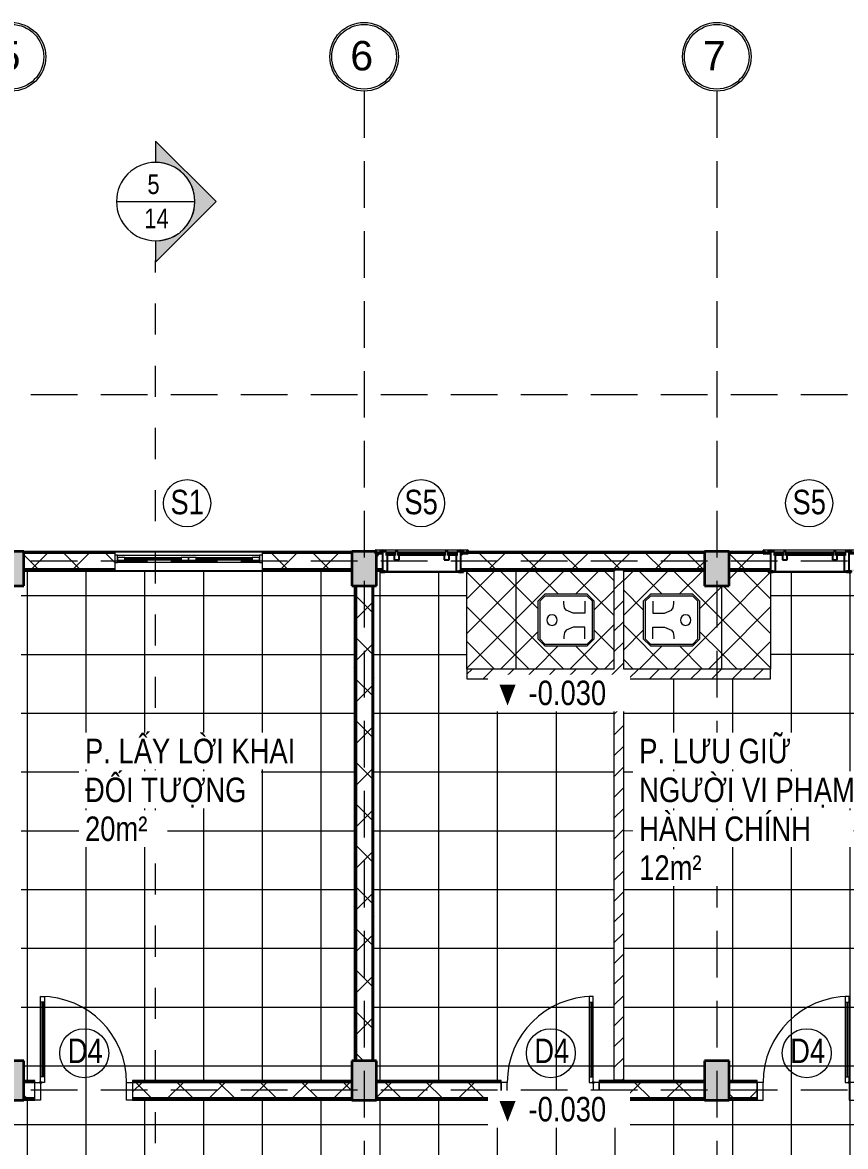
# Model space of a CAD drawing. Header units: millimetres. Extents: x -20485 to 47878, y -12815 to 18700.
# Drawn here: x 15363 to 23764, y 7226 to 18700 of the extents above; entities that cross this region are included whole.
import ezdxf

# ---------------------------------------------------------------- set-up
doc = ezdxf.new("R2010")
doc.units = ezdxf.units.MM
for name, pattern in [('Abgebrochen', [714.375, 476.25, -238.125]), ('Aligning Line', [635, 317.5, -317.5]), ('Hidden', [714.375, 476.25, -238.125])]:
    doc.linetypes.add(name, pattern=pattern)
for name, color, linetype, lineweight in [('A-DOOR', 7, 'Continuous', 18), ('A-DOOR-IDEN', 7, 'Continuous', 9), ('A-FLOR', 7, 'Continuous', 9), ('A-FLOR-PATT', 7, 'Continuous', 9), ('A-GLAZ', 7, 'Continuous', 18), ('A-GLAZ-IDEN', 7, 'Continuous', 9), ('A-WALL', 7, 'Continuous', 25), ('A-WALL-PATT', 7, 'Continuous', 18), ('G-ANNO-SYMB', 7, 'Abgebrochen', 9), ('G-ANNO-TEXT', 7, 'Continuous', 9), ('P-SANR-FIXT', 7, 'Continuous', 9), ('S-COLS', 7, 'Continuous', 25), ('S-GRID', 7, 'Continuous', 9), ('S-GRID-IDEN', 7, 'Continuous', 9)]:
    doc.layers.add(name, color=color, linetype=linetype, lineweight=lineweight)
doc.styles.add('Arial', font='arial.ttf', dxfattribs={"width": 0.8, "height": 250})
doc.styles.add('Arial_1', font='arial.ttf', dxfattribs={"width": 0.8, "height": 200})
doc.styles.add('Arial_3', font='arial.ttf', dxfattribs={"height": 300})
doc.styles.add('Arial_4', font='arial.ttf', dxfattribs={"width": 0.8, "height": 250})
doc.styles.add('Arial_5', font='arial.ttf', dxfattribs={"width": 0.8, "height": 250})
pattern_1 = [(0, (27793.29, 0), (406.4, 101.6), [33.528, -271.272, 33.528, -271.272, -1625.6]), (0, (27793.29, 0), (406.4, 101.6), [-609.6, 33.528, -576.072, 33.528, -271.272, -711.2]), (0, (27793.29, 0), (406.4, 101.6), [-1524, 33.528, -169.672, 33.528, -474.472]), (120, (27945.69, 50.8), (-291.1882, 301.15272), [33.528, -271.272, 33.528, -271.272, -1625.6]), (120, (27945.69, 50.8), (-291.1882, 301.15272), [-609.6, 33.528, -576.072, 33.528, -271.272, -711.2]), (120, (27945.69, 50.8), (-291.1882, 301.15272), [-1524, 33.528, -169.672, 33.528, -474.472]), (240, (27996.49, 254), (-115.2118, -402.75272), [33.528, -271.272, 33.528, -271.272, -1625.6]), (240, (27996.49, 254), (-115.2118, -402.75272), [-609.6, 33.528, -576.072, 33.528, -271.272, -711.2]), (240, (27996.49, 254), (-115.2118, -402.75272), [-1524, 33.528, -169.672, 33.528, -474.472])]
pattern_2 = [(45, (27793.3, 0), (-212.132, 212.132), []), (135, (27793.3, 0), (-212.132, -212.132), [])]
pattern_3 = [(45, (27793.29, 0), (-106.066, 106.066), [])]
pattern_4 = [(225, (21450, 12600), (176.777, -176.777), []), (315, (21450, 12600), (176.777, 176.777), [])]

# ---------------------------------------------------------------- blocks, each defined once
blk = doc.blocks.new('CỬA 1 CÁNH EROWINDOW_có ô chết_ - D4_1000x2200-2368989-01_MẶT BẰNG TẦNG 1')
at = {"layer": 'A-DOOR'}
for p, q in [((-439, 958), (-399, 958)), ((-439, 80), (-439, 958)), ((-399, 958), (-399, 900)), ((-399, 958), (-399, 80)), ((-399, 900), (-439, 900)), ((-424, 138), (-424, 900)), ((-414, 900), (-414, 138)), ((-399, 138), (-439, 138)), ((-500, -100), (-500, 80)), ((-500, 80), (-439, 80)), ((-439, 80), (-439, -100)), ((-399, 80), (-439, 80)), ((439, -100), (439, 80)), ((439, 80), (500, 80)), ((500, 80), (500, -100)), ((-439, -100), (-500, -100)), ((500, -100), (439, -100))]:
    blk.add_line(p, q, dxfattribs=at)
blk.add_circle((-439, 80), 10, dxfattribs=at)
blk.add_arc((-439, 80), 878, 0, 90, dxfattribs=at)
blk = doc.blocks.new('CỬA 1 CÁNH EROWINDOW_có ô chết_ - D4_1000x2200-2361184-01_MẶT BẰNG TẦNG 1')
at = {"layer": 'A-DOOR'}
for p, q in [((-439, 100), (-500, 100)), ((-500, 100), (-500, -80)), ((-439, -80), (-439, 100)), ((500, 100), (439, 100)), ((439, 100), (439, -80)), ((500, -80), (500, 100)), ((-500, -80), (-439, -80)), ((-399, -80), (-439, -80)), ((-439, -80), (-439, -958)), ((-399, -958), (-399, -80)), ((439, -80), (500, -80)), ((-399, -138), (-439, -138)), ((-424, -138), (-424, -900)), ((-414, -900), (-414, -138)), ((-399, -900), (-439, -900)), ((-399, -958), (-399, -900)), ((-439, -958), (-399, -958))]:
    blk.add_line(p, q, dxfattribs=at)
blk.add_circle((-439, -80), 10, dxfattribs=at)
blk.add_arc((-439, -80), 878, 270, 360, dxfattribs=at)
blk = doc.blocks.new('CUA SO 2 CANH NHOM KINH O O THOANG - S1_1500x1800-2404851-01_MẶT BẰNG TẦNG 1')
at = {"layer": 'A-GLAZ'}
for p, q in [((-725, 63), (-750, 63)), ((-725, -13), (-725, 63)), ((-649, 37.5), (-725, 37.5)), ((-725, 37.5), (-725, 12.5)), ((-725, 12.5), (-649, 12.5)), ((-649, 12.5), (-649, 37.5)), ((-76, 27.5), (-649, 27.5)), ((-649, 27.5), (-649, 22.5)), ((-649, 22.5), (-76, 22.5)), ((0, 37.5), (-76, 37.5)), ((-76, 37.5), (-76, 12.5)), ((-76, 22.5), (-76, 27.5)), ((-76, 12.5), (0, 12.5)), ((0, 12.5), (0, 37.5)), ((76, 37.5), (0, 37.5)), ((0, 37.5), (0, 12.5)), ((0, 12.5), (76, 12.5)), ((76, 12.5), (76, 37.5)), ((649, 27.5), (76, 27.5)), ((76, 27.5), (76, 22.5)), ((76, 22.5), (649, 22.5)), ((725, 37.5), (649, 37.5)), ((649, 37.5), (649, 12.5)), ((649, 22.5), (649, 27.5)), ((649, 12.5), (725, 12.5)), ((750, 63), (725, 63)), ((725, 63), (725, -13)), ((725, 12.5), (725, 37.5)), ((-750, -13), (-725, -13)), ((725, -13), (750, -13))]:
    blk.add_line(p, q, dxfattribs=at)
at = {"layer": 'A-GLAZ', "lineweight": 9}
for p, q in [((-725, 63), (725, 63)), ((-649, 37.5), (-76, 37.5)), ((-76, 12.5), (-649, 12.5)), ((76, 37.5), (649, 37.5)), ((649, 12.5), (76, 12.5)), ((725, -13), (-725, -13))]:
    blk.add_line(p, q, dxfattribs=at)
blk = doc.blocks.new('ATT_Window 2 - S5_800x600-2360992-01_MẶT BẰNG TẦNG 1')
at = {"layer": 'A-GLAZ', "lineweight": 25}
for p, q in [((-400, 115), (-425, 110)), ((-375, 110), (-400, 115)), ((400, 115), (375, 110)), ((425, 110), (400, 115)), ((-475, 114), (-475, 98)), ((-475, 98), (-460, 98)), ((-475, 91), (-475, 76)), ((-460, 91), (-475, 91)), ((-425, 110), (-425, 100)), ((-425, 100), (-375, 100)), ((-360, 100), (-400, 100)), ((-400, 100), (-400, -100)), ((-375, 100), (-375, 110)), ((-360, 58), (-360, 100)), ((-350, 58), (-360, 58)), ((-350, -100), (-350, 58)), ((-270, 58), (-280, 58)), ((-280, 58), (-280, 16)), ((-280, 16), (-230, 16)), ((-240, 100), (-270, 100)), ((-270, 100), (-270, 58)), ((-240, 58), (-240, 100)), ((-230, 58), (-240, 58)), ((-230, 16), (-230, 58)), ((240, 58), (230, 58)), ((230, 58), (230, 16)), ((230, 16), (280, 16)), ((270, 100), (240, 100)), ((240, 100), (240, 58)), ((270, 58), (270, 100)), ((280, 58), (270, 58)), ((280, 16), (280, 58)), ((350, 58), (350, -100)), ((360, 58), (350, 58)), ((400, 100), (360, 100)), ((360, 100), (360, 58)), ((375, 110), (375, 100)), ((375, 100), (425, 100)), ((400, -100), (400, 100)), ((425, 100), (425, 110)), ((460, 98), (475, 98)), ((475, 91), (460, 91)), ((475, 98), (475, 114)), ((475, 76), (475, 91)), ((-425, -100), (-425, -110)), ((-375, -100), (-425, -100)), ((-425, -110), (-400, -115)), ((-400, -100), (-350, -100)), ((-400, -115), (-375, -110)), ((-375, -110), (-375, -100)), ((350, -100), (400, -100)), ((425, -100), (375, -100)), ((375, -100), (375, -110)), ((375, -110), (400, -115)), ((400, -115), (425, -110)), ((425, -110), (425, -100))]:
    blk.add_line(p, q, dxfattribs=at)
at = {"layer": 'A-GLAZ'}
for p, q in [((400, 115), (-400, 115)), ((-408, 114), (-475, 114)), ((-408, 114), (-475, 114)), ((-475, 76), (-400, 76)), ((-400, 76), (-475, 76)), ((-460, 98), (-400, 98)), ((-400, 91), (-460, 91)), ((392, 114), (-393, 114)), ((392, 114), (-393, 114)), ((-360, 98), (-270, 98)), ((-270, 91), (-360, 91)), ((-360, 76), (-270, 76)), ((-270, 76), (-360, 76)), ((-280, 58), (-350, 58)), ((-240, 98), (240, 98)), ((240, 91), (-240, 91)), ((-240, 76), (240, 76)), ((240, 76), (-240, 76)), ((230, 58), (-230, 58)), ((270, 98), (360, 98)), ((360, 91), (270, 91)), ((270, 76), (360, 76)), ((360, 76), (270, 76)), ((350, 58), (280, 58)), ((400, 98), (460, 98)), ((460, 91), (400, 91)), ((400, 76), (475, 76)), ((475, 76), (400, 76)), ((475, 114), (407, 114)), ((475, 114), (407, 114)), ((375, -110), (-375, -110)), ((-350, -100), (350, -100)), ((400, -115), (-400, -115))]:
    blk.add_line(p, q, dxfattribs=at)
at = {"layer": 'A-GLAZ', "lineweight": 25}
for centre, start, end in [((-475, 98), 360, 90), ((-475, 91), 270, 0), ((475, 98), 90, 180), ((475, 91), 180, 270)]:
    blk.add_arc(centre, 15, start, end, dxfattribs=at)
at = {"layer": 'A-GLAZ'}
for points, knots in [([(-475, 114), (-474, 114), (-472, 113), (-469, 112), (-468, 112), (-467, 111), (-466, 110), (-465, 109), (-464, 108), (-463, 107), (-462, 106), (-461, 104), (-460, 102), (-460, 100), (-460, 98)], [-1, -1, -1, -1, -0.833333, -0.75, -0.666667, -0.625, -0.583333, -0.5, -0.458333, -0.416667, -0.333333, -0.25, -0.166667, 0, 0, 0, 0]), ([(-460, 91), (-460, 90), (-460, 88), (-461, 86), (-462, 84), (-463, 83), (-464, 82), (-465, 81), (-466, 80), (-467, 79), (-468, 78), (-469, 78), (-472, 77), (-474, 76), (-475, 76)], [-1, -1, -1, -1, -0.833333, -0.75, -0.666667, -0.583333, -0.541667, -0.5, -0.416667, -0.375, -0.333333, -0.25, -0.166667, 0, 0, 0, 0]), ([(460, 98), (460, 100), (460, 102), (461, 104), (462, 106), (463, 107), (464, 108), (465, 109), (466, 110), (467, 111), (468, 112), (470, 113), (472, 113), (474, 114), (475, 114)], [0, 0, 0, 0, 0.166667, 0.25, 0.333333, 0.416667, 0.458333, 0.5, 0.583333, 0.666667, 0.708333, 0.75, 0.833333, 1, 1, 1, 1]), ([(475, 76), (474, 76), (472, 77), (469, 78), (468, 78), (467, 79), (466, 80), (465, 81), (464, 82), (463, 83), (462, 84), (461, 86), (460, 88), (460, 90), (460, 91)], [0, 0, 0, 0, 0.166667, 0.25, 0.333333, 0.375, 0.416667, 0.5, 0.541667, 0.583333, 0.666667, 0.75, 0.833333, 1, 1, 1, 1])]:
    blk.add_open_spline(points, degree=3, knots=knots, dxfattribs=at)
blk = doc.blocks.new('M_Concrete-Rectangular-Column - COT250X400-2391830-01_MẶT BẰNG TẦNG 1')
at = {"layer": 'S-COLS', "lineweight": 35}
blk.add_hatch(color=256, dxfattribs=at).paths.add_polyline_path([(125, -200), (125, 200), (-125, 200), (-125, -200)])
for p, q in [((125, 200), (-125, 200)), ((-125, 200), (-125, -200)), ((125, -200), (125, 200)), ((-125, -200), (125, -200))]:
    blk.add_line(p, q, dxfattribs=at)
blk = doc.blocks.new('M_Concrete-Rectangular-Column - COT250X350-2391829-01_MẶT BẰNG TẦNG 1')
at = {"layer": 'S-COLS', "lineweight": 35}
blk.add_hatch(color=256, dxfattribs=at).paths.add_polyline_path([(125, -175), (125, 175), (-125, 175), (-125, -175)])
for p, q in [((125, 175), (-125, 175)), ((-125, 175), (-125, -175)), ((125, -175), (125, 175)), ((-125, -175), (125, -175))]:
    blk.add_line(p, q, dxfattribs=at)
blk = doc.blocks.new('M_Concrete-Rectangular-Column - COT250X350-V1-01_MẶT BẰNG TẦNG 1')
at = {"layer": 'S-COLS', "lineweight": 35}
h = blk.add_hatch(color=256, dxfattribs=at)
h.paths.add_polyline_path([(-125, -175), (125, -175), (125, 151), (113, 151), (113, 166), (125, 166), (125, 173), (113, 173), (113, 175), (-125, 175)])
h.paths.add_polyline_path([(113, 151), (120, 154), (120, 155), (114, 152)])
for p, q in [((113, 175), (-125, 175)), ((-125, 175), (-125, -175)), ((125, 166), (125, 173)), ((125, 158), (125, 159)), ((125, -175), (125, 151)), ((-125, -175), (125, -175))]:
    blk.add_line(p, q, dxfattribs=at)
blk = doc.blocks.new('Xi_Xom - Xi_Xom-2405955-01_MẶT BẰNG TẦNG 1')
at = {"layer": 'P-SANR-FIXT'}
for p, q in [((-192, 576), (-264, 504)), ((192, 576), (-192, 576)), ((264, 504), (192, 576)), ((-264, 504), (-264, 72)), ((-192, 556.8), (-244.8, 504)), ((-244.8, 504), (-244.8, 72)), ((192, 556.8), (-192, 556.8)), ((244.8, 504), (192, 556.8)), ((244.8, 72), (244.8, 504)), ((264, 72), (264, 504)), ((-168.3744, 312.0864), (-192, 312)), ((-125.8848, 305.7984), (-168.3744, 312.0864)), ((-102.2784, 288.4992), (-125.8848, 305.7984)), ((-72, 216), (-102.2784, 288.4992)), ((72, 216), (102.2784, 288.4992)), ((102.2784, 288.4992), (125.8848, 305.7984)), ((125.8848, 305.7984), (168.3744, 312.0864)), ((168.3744, 312.0864), (192, 312)), ((-72, 96), (-72, 216)), ((72, 96), (72, 216)), ((-264, 72), (-192, 0)), ((-244.8, 72), (-192, 19.2)), ((-192, 96), (-72, 96)), ((-192, 19.2), (192, 19.2)), ((-192, 0), (192, 0)), ((192, 96), (72, 96)), ((192, 0), (264, 72)), ((192, 19.2), (244.8, 72))]:
    blk.add_line(p, q, dxfattribs=at)
for start, end in [(360, 180), (180, 0)]:
    blk.add_arc((0, 432), 53.664, start, end, dxfattribs=at)
blk = doc.blocks.new('Section - CAT DUNG-122916-01_MẶT BẰNG TẦNG 1')
at = {"layer": 'G-ANNO-SYMB', "linetype": 'Continuous'}
h = blk.add_hatch(color=256, dxfattribs=at)
edge = h.paths.add_edge_path()
edge.add_line((0.18, 0), (-2, 0))
edge.add_arc((-6, 0), 4, 0, 90)
edge.add_arc((-6, 0), 4, 90, 180)
edge.add_line((-10, 0), (-12.18, 0))
edge.add_line((-12.18, 0), (-6, 6.18))
edge.add_line((-6, 6.18), (0.18, 0))
for p, q in [((-6, 6.18), (-12.18, 0)), ((0.18, 0), (-6, 6.18)), ((-12.18, 0), (-10, 0)), ((-2, 0), (0.18, 0))]:
    blk.add_line(p, q, dxfattribs=at)
for start, end in [(360, 180), (90, 180), (0, 90), (180, 360)]:
    blk.add_arc((-6, 0), 4, start, end, dxfattribs=at)
blk = doc.blocks.new('Grid - TRUC  D1-102336-01_MẶT BẰNG TẦNG 1')
at = {"layer": 'S-GRID-IDEN'}
for radius in [3.5, 3.3]:
    blk.add_circle((0, 0), radius, dxfattribs=at)
blk = doc.blocks.new('KÝ HIEU CUA ĐI - KÝ HIEU CUA ĐI-1233-01_MẶT BẰNG TẦNG 1')
at = {"layer": 'A-DOOR-IDEN'}
blk.add_circle((0.06, -0.21), 2.5, dxfattribs=at)
blk = doc.blocks.new('KÝ HIỆU CỬA SỔ - KÝ HIỆU CỬA SỔ-146125-01_MẶT BẰNG TẦNG 1')
at = {"layer": 'A-GLAZ-IDEN'}
blk.add_circle((-0.07, -0.07), 2.41, dxfattribs=at)

msp = doc.modelspace()

# ---------------------------------------------------------------- hatches: boundary and pattern name
at = {"layer": 'A-FLOR-PATT'}
h = msp.add_hatch(dxfattribs=at)
h.set_pattern_fill('FP_8', color=256, style=0, pattern_type=2)
h.set_pattern_definition([(0.0043, (16612.5, 7449.6), (-0.045, 600), []), (90.004, (16612.5, 7449.6), (-600, -0.042), [])])
h.paths.add_polyline_path([(1174, 2450), (1174, 2450), (1174, 1545)])
h.paths.add_polyline_path([(450, -101), (2175, -101), (2175, 94), (3075, 94), (3075, -101), (4200, -101), (4200, -56), (3375, -56), (3375, 44), (4200, 44), (4200, 94), (4225, 94), (4225, 250), (4475, 250), (4475, 100), (7925, 100), (7925, 250), (7950, 250), (7950, 5100), (7925, 5100), (7925, 5300), (7350, 5300), (7350, 5500), (8750, 5500), (8750, 5300), (8175, 5300), (8175, 5100), (8150, 5100), (8150, 250), (8175, 250), (8175, 100), (11525, 100), (11525, 250), (11775, 250), (11775, 100), (15125, 100), (15125, 250), (15150, 250), (15150, 5100), (15125, 5100), (15125, 5300), (14550, 5300), (14550, 5500), (15550, 5500), (15550, 5300), (15375, 5300), (15375, 5100), (15350, 5100), (15350, 250), (15375, 250), (15375, 100), (22325, 100), (22325, 250), (22350, 250), (22350, 5100), (22325, 5100), (22325, 5300), (18975, 5300), (18975, 5100), (18725, 5100), (18725, 5300), (16550, 5300), (16550, 5500), (22650, 5500), (22650, 5300), (22575, 5300), (22575, 5100), (22550, 5100), (22550, 250), (22575, 250), (22575, 100), (25925, 100), (25925, 250), (26175, 250), (26175, 100), (29525, 100), (29525, 250), (29550, 250), (29550, 5100), (29525, 5100), (29525, 5300), (26175, 5300), (26175, 5100), (25925, 5100), (25925, 5300), (23650, 5300), (23650, 5500), (30050, 5500), (30050, 5300), (29775, 5300), (29775, 5100), (29750, 5100), (29750, 250), (29775, 250), (29775, 100), (32200, 100), (32200, 94), (33225, 94), (33225, 250), (33475, 250), (33475, 94), (33545, 94), (33545, 44), (34370, 44), (34370, -56), (33545, -56), (33545, -98), (34670, -98), (34670, 94), (35570, 94), (35570, -98), (37040, -98), (37040, 102), (34650, 102), (34650, 49), (34450, 49), (34450, 5300), (33475, 5300), (33475, 5100), (33225, 5100), (33225, 5300), (31050, 5300), (31050, 5500), (34650, 5500), (34650, 5301), (36150, 5301), (36150, 5500), (37050, 5500), (37050, 5900), (37250, 5900), (37250, 5500), (37260, 5500), (37265, 7700), (37250, 7700), (37250, 7300), (37050, 7300), (37050, 7700), (34550, 7700), (34550, 8500), (34650, 8500), (34650, 9300), (34550, 9300), (34550, 9400), (34350, 9400), (34350, 9500), (37268, 9500), (37270, 10470), (37250, 10470), (37250, 10570), (37270, 10570), (37272, 11650), (37050, 11650), (37050, 9502), (33450, 9502), (33450, 9500), (33550, 9500), (33550, 9400), (33450, 9400), (33450, 8100), (33475, 8100), (33475, 7700), (33150, 7700), (33150, 7675), (31950, 7675), (31950, 7700), (29412, 7700), (29412, 7900), (29525, 7901), (29525, 8100), (29550, 8100), (29550, 12950), (29525, 12950), (29525, 13100), (26850, 13100), (26850, 7900), (28412, 7900), (28412, 7700), (25337, 7700), (25337, 7900), (25925, 7900), (25925, 8100), (26175, 8100), (26175, 7900), (26650, 7900), (26650, 13100), (26175, 13100), (26175, 12950), (25925, 12950), (25925, 13100), (24150, 13100), (24150, 7900), (24337, 7900), (24337, 7700), (23862, 7700), (23862, 7900), (23950, 7900), (23950, 13100), (23825, 13100), (23825, 13090), (23800, 13085), (23000, 13085), (23000, 12000), (21500, 12000), (21500, 7900), (22325, 7900), (22325, 8100), (22575, 8100), (22575, 7900), (22862, 7900), (22862, 7700), (21250, 7700), (21250, 7900), (21400, 7900), (21400, 12000), (19900, 12000), (19900, 13100), (19863, 13100), (19863, 13090), (19838, 13085), (19038, 13085), (19013, 13090), (19013, 13100), (18975, 13100), (18975, 12950), (18950, 12950), (18950, 8100), (18975, 8100), (18975, 7900), (20250, 7900), (20250, 7700), (16487, 7700), (16487, 7900), (18725, 7900), (18725, 8100), (18750, 8100), (18750, 12950), (18725, 12950), (18725, 13100), (15375, 13100), (15375, 12950), (15350, 12950), (15350, 8100), (15375, 8100), (15375, 7900), (15487, 7900), (15487, 7700), (9387, 7700), (9387, 7900), (11525, 7900), (11525, 8100), (11775, 8100), (11775, 7900), (15125, 7900), (15125, 8100), (15150, 8100), (15150, 12950), (15125, 12950), (15125, 13100), (11775, 13100), (11775, 12950), (11525, 12950), (11525, 13100), (8175, 13100), (8175, 12950), (8150, 12950), (8150, 8100), (8175, 8100), (8175, 7900), (8387, 7900), (8387, 7700), (5750, 7699), (5750, 7675), (4589, 7675), (4589, 6600), (4589, 6600), (4589, 5500), (5950, 5500), (5950, 5300), (4589, 5300), (4589, 2885), (1174, 2885), (1174, 2450), (700, 2450), (700, 345), (500, 345), (500, 1245), (450, 1245), (450, 150), (600, 150), (600, 245), (700, 245), (700, 94), (660, 94), (660, -100), (450, -100)])
h.paths.add_polyline_path([(32200, -99), (33225, -98), (33225, -6), (32200, -6), (32200, -85)])
h.paths.add_polyline_path([(1599, -56), (975, -56), (975, 44), (1875, 44), (1875, -56), (1821, -56)])
h.paths.add_polyline_path([(35926, -56), (35870, -56), (35870, 44), (36770, 44), (36770, -56), (36250, -56)])
h.paths.add_polyline_path([(37170, 150), (37250, 150), (37252, 1245), (37245, 1245), (37245, 345), (37050, 345), (37050, 245), (37145, 245), (37145, 150)])
h.paths.add_polyline_path([(37197, 1345), (37253, 1345), (37253, 1445), (37145, 1445), (37145, 1345)])
h.paths.add_polyline_path([(450, 1345), (600, 1345), (600, 1445), (450, 1445)])
h.paths.add_polyline_path([(450, 1545), (550, 1545), (550, 2445), (650, 2445), (650, 1545), (700, 1545), (700, 2445), (695, 2450), (450, 2450), (450, 1599)])
h.paths.add_polyline_path([(37195, 1545), (37253, 1545), (37257, 3400), (37150, 3400), (37150, 2795), (37145, 2795), (37145, 2545), (37050, 2450), (37050, 1545), (37095, 1545), (37095, 2445), (37195, 2445), (37195, 1599)])
h.paths.add_polyline_path([(37117, 3500), (37257, 3500), (37260, 5100), (37050, 5100), (37050, 3500)])
h.paths.add_polyline_path([(11775, 5100), (11525, 5100), (11525, 5300), (10150, 5300), (10150, 5500), (13150, 5500), (13150, 5300), (11775, 5300)])
h.paths.add_polyline_path([(600, 6600), (600, 6600), (600, 6600)])
h.paths.add_polyline_path([(29775, 7900), (31950, 7900), (31950, 7925), (33150, 7925), (33150, 7900), (33225, 7901), (33225, 8100), (33250, 8100), (33250, 12950), (33225, 12950), (33225, 13300), (33250, 13300), (33250, 14800), (29750, 14800), (29750, 13300), (29775, 13300), (29775, 12950), (29750, 12950), (29750, 12489), (29781, 12497), (30299, 12738), (30346, 12933), (30479, 12649), (30526, 12844), (31075, 13100), (31075, 10187), (31096, 10184), (31111, 10178), (31122, 10170), (31133, 10159), (31142, 10144), (31147, 10131), (31149, 10111), (31147, 10095), (31141, 10079), (31130, 10063), (31120, 10054), (31105, 10044), (31090, 10039), (31075, 10038), (31054, 10041), (31038, 10047), (31027, 10055), (31017, 10066), (31007, 10081), (31002, 10094), (31001, 10100), (29824, 10100), (29821, 10089), (29815, 10075), (29805, 10062), (29795, 10052), (29780, 10044), (29765, 10039), (29750, 10038), (29750, 8100), (29775, 8100), (29775, 7901)])
h.paths.add_polyline_path([(35602, 7900), (37025, 7900), (37025, 7903), (35000, 7903), (35000, 7900), (35002, 7900)])
h.paths.add_polyline_path([(7925, 7900), (7925, 8100), (7950, 8100), (7950, 12950), (7925, 12950), (7925, 13300), (7950, 13300), (7950, 14800), (4450, 14800), (4451, 13300), (4475, 13299), (4475, 12950), (4450, 12950), (4450, 12489), (4481, 12497), (4999, 12738), (5046, 12933), (5179, 12649), (5226, 12844), (5775, 13100), (5775, 10187), (5796, 10184), (5811, 10178), (5822, 10170), (5833, 10159), (5842, 10144), (5847, 10131), (5849, 10113), (5847, 10095), (5841, 10079), (5830, 10063), (5820, 10054), (5805, 10044), (5790, 10039), (5775, 10038), (5754, 10041), (5738, 10047), (5727, 10055), (5717, 10066), (5707, 10081), (5702, 10094), (5701, 10100), (4589, 10100), (4589, 7925), (5750, 7925), (5750, 7900)])
h.paths.add_polyline_path([(34900, 7900), (34900, 8352), (34650, 8352), (34650, 7900)])
h.paths.add_polyline_path([(37129, 8100), (37265, 8100), (37268, 9400), (37050, 9400), (37050, 8100), (37065, 8100)])
h.paths.add_polyline_path([(4250, 10314), (4250, 12950), (4225, 12950), (4225, 13106), (4200, 13106), (4200, 13156), (3375, 13156), (3375, 13256), (4200, 13256), (4200, 13299), (3075, 13300), (3075, 13106), (2175, 13106), (2175, 13300), (660, 13300), (660, 13106), (700, 13106), (700, 12955), (600, 12955), (600, 13050), (450, 13050), (450, 11955), (500, 11955), (500, 12855), (700, 12855), (700, 11655), (650, 11655), (650, 10755), (550, 10755), (550, 11655), (450, 11655), (450, 10750), (695, 10750), (700, 10755), (700, 10750), (1174, 10750), (1174, 10314), (4189, 10314)])
h.paths.add_polyline_path([(37231, 11750), (37272, 11750), (37272, 11850), (37150, 11850), (37150, 11750), (37210, 11750)])
h.paths.add_polyline_path([(600, 11755), (600, 11855), (450, 11855), (450, 11755)])
h.paths.add_polyline_path([(37195, 11950), (37272, 11950), (37274, 12850), (37050, 12850), (37050, 11950), (37150, 11950)])
h.paths.add_polyline_path([(37260, 12950), (37274, 12950), (37275, 13103), (37260, 13103), (37260, 13050), (37050, 13050), (37050, 12950), (37255, 12950)])
h.paths.add_polyline_path([(33475, 13101), (35250, 13101), (35250, 13103), (35270, 13103), (35270, 13101), (37040, 13101), (37040, 13103), (33475, 13103)])
h.paths.add_polyline_path([(1821, 13156), (975, 13156), (975, 13256), (1875, 13256), (1875, 13156)])
h.paths.add_polyline_path([(22575, 13300), (22575, 13301), (19913, 13301), (19913, 13300), (22325, 13300)])
h.paths.add_polyline_path([(18963, 13300), (18963, 13301), (8450, 13302), (8450, 13300), (18762, 13300)])
h.paths.add_polyline_path([(29250, 13300), (29250, 13301), (29125, 13300)])
h.paths.add_polyline_path([(29350, 13300), (29550, 13301), (29550, 13301), (29350, 13301)])
h.paths.add_polyline_path([(19898, 13300), (19899, 13300), (19898, 13301)])
h.paths.add_polyline_path([(8350, 13300), (8350, 13302), (8150, 13302), (8150, 13300), (8251, 13300)])
h.paths.add_polyline_path([(4250, 13406), (4250, 15000), (4250, 15000), (4250, 13406)])
h.paths.add_polyline_path([(29550, 13802), (29550, 13802), (29550, 14317)])
h.paths.add_polyline_path([(33449, 15000), (33449, 15000), (33449, 15000)])
h = msp.add_hatch(dxfattribs=at)
h.set_pattern_fill('FP_4', color=256, style=0, pattern_type=2)
h.set_pattern_definition(pattern_4)
h.paths.add_polyline_path([(19900, 12100), (20400, 12100), (20400, 13100), (19900, 13100), (19900, 12894)])
h.paths.add_polyline_path([(22500, 12100), (23000, 12100), (23000, 13085), (22975, 13090), (22975, 13100), (22575, 13100), (22575, 12950), (22500, 12950)])
h = msp.add_hatch(dxfattribs=at)
h.set_pattern_fill('FP_4', color=256, style=0, pattern_type=2)
h.set_pattern_definition(pattern_4)
h.paths.add_polyline_path([(22325, 12100), (22500, 12100), (22500, 12950), (22325, 12950), (22325, 13100), (21500, 13100), (21500, 12100), (22276, 12100)])
h.paths.add_polyline_path([(20624, 12100), (21400, 12100), (21400, 13100), (20400, 13100), (20400, 12100)])
h.paths.add_polyline_path([(21128, 12336), (20696, 12336), (20624, 12408), (20624, 12792), (20696, 12864), (21128, 12864), (21200, 12792), (21200, 12408)])
h.paths.add_polyline_path([(22204, 12336), (21772, 12336), (21700, 12408), (21700, 12792), (21772, 12864), (22204, 12864), (22276, 12792), (22276, 12408)])
at = {"layer": 'A-WALL-PATT', "lineweight": 9}
h = msp.add_hatch(dxfattribs=at)
h.set_pattern_fill('FP_1', color=256, style=0, pattern_type=2)
h.set_pattern_definition(pattern_1)
h.paths.add_polyline_path([(22575, 13285), (22925, 13285), (22925, 13292), (23000, 13292), (23000, 13299), (22925, 13299), (22925, 13300), (22575, 13300), (22575, 13291)])
h.paths.add_polyline_path([(8399, 13285), (9058, 13285), (9058, 13300), (8175, 13300), (8175, 13285)])
h.paths.add_polyline_path([(11775, 13285), (12658, 13285), (12658, 13300), (11775, 13300), (11775, 13294)])
h.paths.add_polyline_path([(10558, 13285), (11525, 13285), (11525, 13300), (10558, 13300)])
h.paths.add_polyline_path([(29525, 13285), (29525, 13300), (28946, 13300), (28946, 13285), (29125, 13285)])
h.paths.add_polyline_path([(14158, 13285), (15125, 13285), (15125, 13300), (14158, 13300)])
h.paths.add_polyline_path([(15375, 13285), (16308, 13285), (16308, 13300), (15375, 13300), (15375, 13293)])
h.paths.add_polyline_path([(25796, 13285), (25925, 13285), (25925, 13300), (25796, 13300)])
h.paths.add_polyline_path([(26175, 13285), (27446, 13285), (27446, 13300), (26175, 13300), (26175, 13288)])
h.paths.add_polyline_path([(24296, 13285), (24296, 13300), (23875, 13300), (23875, 13299), (23800, 13299), (23800, 13292), (23875, 13292), (23875, 13285), (23944, 13285)])
h.paths.add_polyline_path([(18725, 13285), (18725, 13300), (17808, 13300), (17808, 13285)])
h.paths.add_polyline_path([(18978, 13292), (19038, 13292), (19038, 13299), (18975, 13299), (18976, 13292), (18977, 13292)])
h.paths.add_polyline_path([(19898, 13292), (19913, 13292), (19913, 13285), (22325, 13285), (22325, 13300), (19913, 13300), (19913, 13299), (19838, 13299), (19838, 13292)])
h.paths.add_polyline_path([(19900, 13285), (19901, 13285), (19899, 13288)])
h.paths.add_polyline_path([(23862, 13285), (23863, 13285), (23861, 13286)])
h = msp.add_hatch(dxfattribs=at)
h.set_pattern_fill('FP_2', color=256, style=0, pattern_type=2)
h.set_pattern_definition(pattern_2)
h.paths.add_polyline_path([(8175, 13115), (9058, 13115), (9058, 13285), (8175, 13285), (8175, 13117)])
h.paths.add_polyline_path([(11775, 13115), (12658, 13115), (12658, 13285), (11775, 13285), (11775, 13151)])
h.paths.add_polyline_path([(29525, 13115), (29525, 13285), (28946, 13285), (28946, 13115), (29125, 13115)])
h.paths.add_polyline_path([(10558, 13115), (11525, 13115), (11525, 13285), (10558, 13285), (10558, 13200)])
h.paths.add_polyline_path([(27446, 13115), (27446, 13285), (26175, 13285), (26175, 13115), (26835, 13115)])
h.paths.add_polyline_path([(25925, 13115), (25925, 13285), (25796, 13285), (25796, 13115)])
h.paths.add_polyline_path([(14158, 13115), (15125, 13115), (15125, 13285), (14158, 13285), (14158, 13200)])
h.paths.add_polyline_path([(23000, 13115), (23000, 13277), (22925, 13277), (22925, 13285), (22575, 13285), (22575, 13115), (22648, 13115)])
h.paths.add_polyline_path([(16308, 13115), (16308, 13285), (15375, 13285), (15375, 13115)])
h.paths.add_polyline_path([(17808, 13115), (18725, 13115), (18725, 13285), (17808, 13285), (17808, 13200)])
h.paths.add_polyline_path([(24296, 13115), (24296, 13285), (23875, 13284), (23875, 13277), (23800, 13277), (23800, 13115), (24135, 13115)])
h.paths.add_polyline_path([(18975, 13115), (19038, 13115), (19038, 13277), (18975, 13277), (18975, 13216)])
h.paths.add_polyline_path([(19838, 13115), (22325, 13115), (22325, 13285), (19913, 13284), (19913, 13277), (19838, 13277), (19838, 13189)])
h.paths.add_polyline_path([(22925, 13277), (22932, 13279), (22932, 13280), (22926, 13277)])
h = msp.add_hatch(dxfattribs=at)
h.set_pattern_fill('FP_1', color=256, style=0, pattern_type=2)
h.set_pattern_definition(pattern_1)
h.paths.add_polyline_path([(21400, 13100), (21400, 13115), (19838, 13115), (19838, 13100), (20058, 13100)])
h.paths.add_polyline_path([(9058, 13100), (9058, 13115), (8175, 13115), (8175, 13100), (8399, 13100)])
h.paths.add_polyline_path([(29525, 13100), (29525, 13115), (28946, 13115), (28946, 13100), (29125, 13100)])
h.paths.add_polyline_path([(10558, 13100), (11525, 13100), (11525, 13115), (10558, 13115)])
h.paths.add_polyline_path([(22575, 13100), (23000, 13100), (23000, 13115), (22575, 13115), (22575, 13104)])
h.paths.add_polyline_path([(11775, 13100), (12658, 13100), (12658, 13115), (11775, 13115), (11775, 13106)])
h.paths.add_polyline_path([(27446, 13100), (27446, 13115), (26835, 13115), (26835, 13100), (26850, 13100)])
h.paths.add_polyline_path([(25925, 13100), (25925, 13115), (25796, 13115), (25796, 13100)])
h.paths.add_polyline_path([(14158, 13100), (15125, 13100), (15125, 13115), (14158, 13115)])
h.paths.add_polyline_path([(26650, 13100), (26650, 13115), (26175, 13115), (26175, 13100)])
h.paths.add_polyline_path([(21500, 13100), (22325, 13100), (22325, 13115), (21500, 13115)])
h.paths.add_polyline_path([(19013, 13100), (19038, 13100), (19038, 13115), (18975, 13114), (18975, 13100)])
h.paths.add_polyline_path([(15375, 13100), (16308, 13100), (16308, 13115), (15375, 13115), (15375, 13100)])
h.paths.add_polyline_path([(24296, 13100), (24296, 13115), (24135, 13115), (24135, 13100), (24150, 13100)])
h.paths.add_polyline_path([(23950, 13100), (23950, 13115), (23800, 13115), (23800, 13100), (23944, 13100)])
h.paths.add_polyline_path([(18725, 13100), (18725, 13115), (17808, 13115), (17808, 13100)])
h = msp.add_hatch(dxfattribs=at)
h.set_pattern_fill('FP_3', color=256, style=0, pattern_type=2)
h.set_pattern_definition(pattern_3)
h.paths.add_polyline_path([(21500, 7900), (21500, 12000), (21400, 12000), (21400, 7900)])
h.paths.add_polyline_path([(21400, 12100), (21500, 12100), (21500, 13115), (21400, 13115), (21400, 13100)])
h = msp.add_hatch(dxfattribs=at)
h.set_pattern_fill('FP_1', color=256, style=0, pattern_type=2)
h.set_pattern_definition(pattern_1)
h.paths.add_polyline_path([(18765, 7699), (18765, 7700), (18750, 7699)])
h.paths.add_polyline_path([(18750, 8100), (18765, 8100), (18765, 12950), (18750, 12950), (18750, 11472)])
h = msp.add_hatch(dxfattribs=at)
h.set_pattern_fill('FP_2', color=256, style=0, pattern_type=2)
h.set_pattern_definition(pattern_2)
h.paths.add_polyline_path([(18935, 7699), (18935, 7700), (18765, 7699)])
h.paths.add_polyline_path([(18765, 8100), (18935, 8100), (18935, 12950), (18765, 12950), (18765, 11472)])
h = msp.add_hatch(dxfattribs=at)
h.set_pattern_fill('FP_1', color=256, style=0, pattern_type=2)
h.set_pattern_definition(pattern_1)
h.paths.add_polyline_path([(18935, 8100), (18950, 8100), (18950, 12950), (18935, 12950), (18935, 11472)])
h = msp.add_hatch(dxfattribs=at)
h.set_pattern_fill('FP_3', color=256, style=0, pattern_type=2)
h.set_pattern_definition(pattern_3)
h.paths.add_polyline_path([(21500, 12000), (23000, 12000), (23000, 12100), (19900, 12100), (19900, 12000), (21400, 12000)])
h = msp.add_hatch(dxfattribs=at)
h.set_pattern_fill('FP_1', color=256, style=0, pattern_type=2)
h.set_pattern_definition(pattern_1)
h.paths.add_polyline_path([(14876, 7885), (15125, 7885), (15125, 7900), (11775, 7900), (11775, 7885)])
h.paths.add_polyline_path([(9387, 7885), (11525, 7885), (11525, 7900), (9387, 7900)])
h.paths.add_polyline_path([(8175, 7885), (8387, 7885), (8387, 7900), (8175, 7900), (8175, 7886)])
h.paths.add_polyline_path([(33225, 7885), (33225, 7900), (33150, 7900), (33150, 7885)])
h.paths.add_polyline_path([(22862, 7885), (22862, 7900), (22575, 7900), (22575, 7885)])
h.paths.add_polyline_path([(31950, 7885), (31950, 7900), (29775, 7900), (29775, 7885), (30421, 7885)])
h.paths.add_polyline_path([(5750, 7885), (7925, 7885), (7925, 7900), (5750, 7900)])
h.paths.add_polyline_path([(26665, 7885), (26665, 7900), (26175, 7900), (26175, 7885)])
h.paths.add_polyline_path([(21250, 7885), (22325, 7885), (22325, 7900), (21250, 7900)])
h.paths.add_polyline_path([(26835, 7885), (28412, 7885), (28412, 7900), (26835, 7900)])
h.paths.add_polyline_path([(25337, 7885), (25925, 7885), (25925, 7900), (25337, 7900)])
h.paths.add_polyline_path([(23862, 7885), (23965, 7885), (23965, 7900), (23862, 7900)])
h.paths.add_polyline_path([(24337, 7885), (24337, 7900), (24135, 7900), (24135, 7885)])
h.paths.add_polyline_path([(18975, 7885), (20250, 7885), (20250, 7900), (18975, 7900), (18975, 7895)])
h.paths.add_polyline_path([(18725, 7885), (18725, 7900), (16487, 7900), (16487, 7885)])
h.paths.add_polyline_path([(29525, 7885), (29525, 7900), (29412, 7900), (29412, 7885)])
h.paths.add_polyline_path([(15375, 7885), (15487, 7885), (15487, 7900), (15375, 7900), (15375, 7897)])
h = msp.add_hatch(dxfattribs=at)
h.set_pattern_fill('FP_2', color=256, style=0, pattern_type=2)
h.set_pattern_definition(pattern_2)
h.paths.add_polyline_path([(22862, 7715), (22862, 7885), (22575, 7885), (22575, 7715)])
h.paths.add_polyline_path([(8175, 7715), (8387, 7715), (8387, 7885), (8175, 7885), (8175, 7722)])
h.paths.add_polyline_path([(33225, 7715), (33225, 7885), (33150, 7885), (33150, 7715)])
h.paths.add_polyline_path([(5750, 7715), (7925, 7715), (7925, 7885), (5750, 7885), (5750, 7800)])
h.paths.add_polyline_path([(11775, 7715), (15125, 7715), (15125, 7885), (11775, 7885), (11775, 7785)])
h.paths.add_polyline_path([(30421, 7715), (31950, 7715), (31950, 7885), (29775, 7885), (29775, 7715)])
h.paths.add_polyline_path([(9695, 7715), (11525, 7715), (11525, 7885), (9387, 7885), (9387, 7715)])
h.paths.add_polyline_path([(15375, 7715), (15487, 7715), (15487, 7885), (15375, 7885), (15375, 7774)])
h.paths.add_polyline_path([(18975, 7715), (20250, 7715), (20250, 7885), (18975, 7885), (18975, 7771)])
h.paths.add_polyline_path([(18725, 7715), (18725, 7885), (16487, 7885), (16487, 7715)])
h.paths.add_polyline_path([(21250, 7715), (22325, 7715), (22325, 7885), (21250, 7885), (21250, 7800)])
h.paths.add_polyline_path([(24337, 7715), (24337, 7885), (23862, 7885), (23862, 7715)])
h.paths.add_polyline_path([(29412, 7715), (29525, 7715), (29525, 7885), (29412, 7885), (29412, 7800)])
h.paths.add_polyline_path([(26175, 7715), (28412, 7715), (28412, 7885), (26175, 7885), (26175, 7810)])
h.paths.add_polyline_path([(25925, 7715), (25925, 7885), (25337, 7885), (25337, 7715)])
h = msp.add_hatch(dxfattribs=at)
h.set_pattern_fill('FP_1', color=256, style=0, pattern_type=2)
h.set_pattern_definition(pattern_1)
h.paths.add_polyline_path([(20058, 7700), (20250, 7700), (20250, 7715), (18975, 7715), (18975, 7700)])
h.paths.add_polyline_path([(8387, 7700), (8387, 7715), (8175, 7715), (8175, 7700)])
h.paths.add_polyline_path([(33150, 7700), (33225, 7700), (33225, 7715), (33150, 7715)])
h.paths.add_polyline_path([(30421, 7700), (31950, 7700), (31950, 7715), (29775, 7715), (29775, 7700)])
h.paths.add_polyline_path([(7925, 7700), (7925, 7715), (5750, 7715), (5750, 7700)])
h.paths.add_polyline_path([(11775, 7700), (15125, 7700), (15125, 7715), (11775, 7715), (11775, 7706)])
h.paths.add_polyline_path([(29412, 7700), (29525, 7701), (29525, 7715), (29412, 7715)])
h.paths.add_polyline_path([(9695, 7700), (11525, 7700), (11525, 7715), (9387, 7715), (9387, 7700)])
h.paths.add_polyline_path([(15375, 7700), (15487, 7700), (15487, 7715), (15375, 7715)])
h.paths.add_polyline_path([(25925, 7700), (25925, 7715), (25337, 7715), (25337, 7700)])
h.paths.add_polyline_path([(26175, 7700), (28412, 7700), (28412, 7715), (26175, 7715), (26175, 7704)])
h.paths.add_polyline_path([(16487, 7700), (18725, 7700), (18725, 7715), (16487, 7715)])
h.paths.add_polyline_path([(23862, 7700), (24337, 7700), (24337, 7715), (23862, 7715)])
h.paths.add_polyline_path([(22575, 7700), (22862, 7700), (22862, 7715), (22575, 7715), (22575, 7703)])
h.paths.add_polyline_path([(21250, 7700), (22325, 7700), (22325, 7715), (21250, 7715)])

# ---------------------------------------------------------------- linework, layer by layer
at = {"layer": 'A-FLOR'}
for p, q in [((18963, 13301), (8450, 13302)), ((22925, 13301), (19913, 13301)), ((19900, 12100), (19900, 13100)), ((20400, 13100), (20400, 12100)), ((23000, 13085), (23000, 12100)), ((22500, 12100), (22500, 12950))]:
    msp.add_line(p, q, dxfattribs=at)
at = {"layer": 'A-WALL', "lineweight": 18}
for p, q in [((16308, 13300), (15375, 13300)), ((16308, 13100), (16308, 13300)), ((18725, 13300), (17808, 13300)), ((17808, 13300), (17808, 13100)), ((22325, 13300), (19913, 13300)), ((22925, 13300), (22575, 13300)), ((15375, 13100), (16308, 13100)), ((17808, 13100), (18725, 13100)), ((18975, 13100), (19013, 13100)), ((19863, 13100), (21400, 13100)), ((21400, 13100), (21400, 12100)), ((21500, 13100), (22325, 13100)), ((21500, 12100), (21500, 13100)), ((22575, 13100), (22975, 13100)), ((18750, 12950), (18750, 8100)), ((18950, 8100), (18950, 12950)), ((21400, 12100), (19900, 12100)), ((19900, 12100), (19900, 12000)), ((23000, 12100), (21500, 12100)), ((23000, 12000), (23000, 12100)), ((19900, 12000), (21400, 12000)), ((21400, 12000), (21400, 7900)), ((21500, 12000), (23000, 12000)), ((21500, 7900), (21500, 12000)), ((15487, 7900), (15375, 7900)), ((15487, 7700), (15487, 7900)), ((18725, 7900), (16487, 7900)), ((16487, 7900), (16487, 7700)), ((20250, 7900), (18975, 7900)), ((20250, 7700), (20250, 7900)), ((21400, 7900), (21250, 7900)), ((21250, 7900), (21250, 7700)), ((22325, 7900), (21500, 7900)), ((22862, 7900), (22575, 7900)), ((22862, 7700), (22862, 7900)), ((15375, 7700), (15487, 7700)), ((16487, 7700), (18725, 7700)), ((18750, 7699), (18950, 7699)), ((18975, 7700), (20250, 7700)), ((21250, 7700), (22325, 7700)), ((22575, 7700), (22862, 7700))]:
    msp.add_line(p, q, dxfattribs=at)
at = {"layer": 'A-WALL', "lineweight": 35}
for p, q in [((16308, 13285), (15375, 13285)), ((18725, 13285), (17808, 13285)), ((22325, 13285), (19913, 13285)), ((22925, 13285), (22575, 13285)), ((16308, 13115), (15375, 13115)), ((18725, 13115), (17808, 13115)), ((19038, 13115), (18975, 13115)), ((22325, 13115), (19838, 13115)), ((21400, 13115), (21400, 13100)), ((21500, 13115), (21500, 13100)), ((23000, 13115), (22575, 13115)), ((18765, 12950), (18765, 8100)), ((18935, 12950), (18935, 8100)), ((15487, 7885), (15375, 7885)), ((18725, 7885), (16487, 7885)), ((20250, 7885), (18975, 7885)), ((22325, 7885), (21250, 7885)), ((21400, 7900), (21500, 7900)), ((22862, 7885), (22575, 7885)), ((15487, 7715), (15375, 7715)), ((18725, 7715), (16487, 7715)), ((20250, 7715), (18975, 7715)), ((22325, 7715), (21250, 7715)), ((22862, 7715), (22575, 7715))]:
    msp.add_line(p, q, dxfattribs=at)
at = {"layer": 'A-WALL'}
for p, q in [((16308, 13300), (17808, 13300)), ((17808, 13100), (16308, 13100))]:
    msp.add_line(p, q, dxfattribs=at)
at = {"layer": 'G-ANNO-SYMB', "linetype": 'Continuous'}
msp.add_line((16322, 16872), (17122, 16872), dxfattribs=at)
at = {"layer": 'G-ANNO-SYMB', "linetype": 'Aligning Line'}
msp.add_line((16722, -1631), (16722, 16272), dxfattribs=at)
at = {"layer": 'S-GRID', "linetype": 'Hidden'}
for p, q in [((18850, 18000), (18850, -3000)), ((22450, 18000), (22450, -3000)), ((39500, 14900), (-3000, 14900)), ((39500, 13200), (-3000, 13200)), ((39500, 7800), (-3000, 7800))]:
    msp.add_line(p, q, dxfattribs=at)

# ---------------------------------------------------------------- block references
at = {"layer": 'A-DOOR'}
msp.add_blockref('CỬA 1 CÁNH EROWINDOW_có ô chết_ - D4_1000x2200-2368989-01_MẶT BẰNG TẦNG 1', (15987, 7800), dxfattribs=at)
at = {"layer": 'A-DOOR', "rotation": 180}
for p in [(20750, 7800), (23362, 7800)]:
    msp.add_blockref('CỬA 1 CÁNH EROWINDOW_có ô chết_ - D4_1000x2200-2361184-01_MẶT BẰNG TẦNG 1', p, dxfattribs=at)
at = {"layer": 'A-DOOR-IDEN', "xscale": 99.99999999999993, "yscale": 99.99999999999993, "zscale": 99.99999999999993}
for p in [(15987, 8200), (20750, 8200), (23362, 8200)]:
    msp.add_blockref('KÝ HIEU CUA ĐI - KÝ HIEU CUA ĐI-1233-01_MẶT BẰNG TẦNG 1', p, dxfattribs=at)
at = {"layer": 'A-GLAZ'}
for p in [(19438, 13200), (23400, 13200)]:
    msp.add_blockref('ATT_Window 2 - S5_800x600-2360992-01_MẶT BẰNG TẦNG 1', p, dxfattribs=at)
at = {"layer": 'A-GLAZ', "lineweight": 9}
msp.add_blockref('CUA SO 2 CANH NHOM KINH O O THOANG - S1_1500x1800-2404851-01_MẶT BẰNG TẦNG 1', (17058, 13200), dxfattribs=at)
at = {"layer": 'A-GLAZ-IDEN', "xscale": 99.99999999999993, "yscale": 99.99999999999993, "zscale": 99.99999999999993}
for p in [(17050, 13800), (19438, 13800), (23400, 13800)]:
    msp.add_blockref('KÝ HIỆU CỬA SỔ - KÝ HIỆU CỬA SỔ-146125-01_MẶT BẰNG TẦNG 1', p, dxfattribs=at)
at = {"layer": 'G-ANNO-SYMB', "linetype": 'Continuous', "xscale": 99.99999999999993, "yscale": 99.99999999999993, "zscale": 99.99999999999993, "rotation": 269.9999999999997}
msp.add_blockref('Section - CAT DUNG-122916-01_MẶT BẰNG TẦNG 1', (16722, 16272), dxfattribs=at)
at = {"layer": 'P-SANR-FIXT'}
for p, rotation in [((21200, 12600), 90), ((21700, 12600), 270)]:
    msp.add_blockref('Xi_Xom - Xi_Xom-2405955-01_MẶT BẰNG TẦNG 1', p, dxfattribs=dict(at, rotation=rotation))
at = {"layer": 'S-COLS', "lineweight": 35}
for name, p in [('M_Concrete-Rectangular-Column - COT250X350-2391829-01_MẶT BẰNG TẦNG 1', (15250, 13125)), ('M_Concrete-Rectangular-Column - COT250X350-V1-01_MẶT BẰNG TẦNG 1', (18850, 13125)), ('M_Concrete-Rectangular-Column - COT250X350-2391829-01_MẶT BẰNG TẦNG 1', (22450, 13125)), ('M_Concrete-Rectangular-Column - COT250X400-2391830-01_MẶT BẰNG TẦNG 1', (15250, 7900)), ('M_Concrete-Rectangular-Column - COT250X400-2391830-01_MẶT BẰNG TẦNG 1', (18850, 7900)), ('M_Concrete-Rectangular-Column - COT250X400-2391830-01_MẶT BẰNG TẦNG 1', (22450, 7900))]:
    msp.add_blockref(name, p, dxfattribs=at)
at = {"layer": 'S-GRID-IDEN', "xscale": 99.99999999999993, "yscale": 99.99999999999993, "zscale": 99.99999999999993, "rotation": 180}
for p in [(15250, 18350), (18850, 18350), (22450, 18350)]:
    msp.add_blockref('Grid - TRUC  D1-102336-01_MẶT BẰNG TẦNG 1', p, dxfattribs=at)

# ---------------------------------------------------------------- texts
at = {"layer": 'A-DOOR-IDEN', "char_height": 250, "width": 429.7, "attachment_point": 1, "style": 'Arial'}
for insert in [(15824, 8328), (20587, 8328), (23199, 8328)]:
    msp.add_mtext('D4', dxfattribs=dict(at, insert=insert))
at = {"layer": 'A-GLAZ-IDEN', "char_height": 250, "width": 410.46, "attachment_point": 1, "style": 'Arial'}
for s, insert in [('S1', (16873, 13930)), ('S5', (19261, 13930)), ('S5', (23223, 13930))]:
    msp.add_mtext(s, dxfattribs=dict(at, insert=insert))

# ---------------------------------------------------------------- next in the draw order: texts
at = {"layer": 'G-ANNO-SYMB', "linetype": 'Continuous', "insert": (16638, 17149), "char_height": 200, "width": 153.92, "attachment_point": 1, "style": 'Arial_1', "bg_fill": 3, "box_fill_scale": 1.25, "bg_fill_color": 256, "bg_fill_true_color": 13158600, "bg_fill_transparency": 0}
msp.add_mtext('5', dxfattribs=at)
at = {"layer": 'G-ANNO-TEXT', "char_height": 250, "attachment_point": 1, "bg_fill": 3, "box_fill_scale": 1.25, "bg_fill_color": 256, "bg_fill_true_color": 13158600, "bg_fill_transparency": 0}
for s, insert, width, style in [('\\fArial|b0|i0|c238|p34|;\\W.8;▼', (20176, 11982), 333.5, 'Arial_5'), ('P. L', (16001, 11389), 602.87, 'Arial'), ('P. L', (21658, 11389), 602.87, 'Arial'), ('\\fArial|b0|i0|c238|p34|;\\W.8;▼', (20176, 7733), 333.5, 'Arial_5')]:
    msp.add_mtext(s, dxfattribs=dict(at, insert=insert, width=width, style=style))
at = {"layer": 'S-GRID-IDEN', "char_height": 300, "width": 288.61, "attachment_point": 1, "style": 'Arial_3', "bg_fill": 3, "box_fill_scale": 1.25, "bg_fill_color": 256, "bg_fill_true_color": 13158600, "bg_fill_transparency": 0}
for s, insert in [('5', (15109, 18511)), ('6', (18709, 18511)), ('7', (22309, 18511))]:
    msp.add_mtext(s, dxfattribs=dict(at, insert=insert))

# ---------------------------------------------------------------- next in the draw order: texts
at = {"layer": 'G-ANNO-SYMB', "linetype": 'Continuous', "insert": (16607, 16800), "char_height": 200, "width": 307.85, "attachment_point": 1, "style": 'Arial_1', "bg_fill": 3, "box_fill_scale": 1.25, "bg_fill_color": 256, "bg_fill_true_color": 13158600, "bg_fill_transparency": 0}
msp.add_mtext('14', dxfattribs=at)
at = {"layer": 'G-ANNO-TEXT', "char_height": 250, "attachment_point": 1, "bg_fill": 3, "box_fill_scale": 1.25, "bg_fill_color": 256, "bg_fill_true_color": 13158600, "bg_fill_transparency": 0}
for s, insert, width, style in [(' -0.030', (20451, 11982), 1051.81, 'Arial'), ('\\fArial|b0|i0|c254|p34|;\\W.8;Ấ', (16499, 11389), 224.47, 'Arial_4'), ('ƯU GI', (22156, 11389), 987.68, 'Arial'), ('Đ', (16001, 10992), 243.71, 'Arial'), (' -0.030', (20451, 7733), 1051.81, 'Arial')]:
    msp.add_mtext(s, dxfattribs=dict(at, insert=insert, width=width, style=style))

# ---------------------------------------------------------------- next in the draw order: texts
for s, insert, width, style in [('Y L', (16684, 11389), 506.67, 'Arial'), ('\\fArial|b0|i0|c254|p34|;\\W.8;Ữ', (22971, 11389), 288.61, 'Arial_4'), ('\\fArial|b0|i0|c254|p34|;\\W.8;Ố', (16202, 10992), 262.95, 'Arial_4'), ('NG', (21658, 10992), 506.67, 'Arial')]:
    msp.add_mtext(s, dxfattribs=dict(at, insert=insert, width=width, style=style))

# ---------------------------------------------------------------- next in the draw order: texts
for s, insert, width, style in [('\\fArial|b0|i0|c254|p34|;\\W.8;Ờ', (17102, 11389), 288.61, 'Arial_4'), ('I T', (16419, 10992), 404.05, 'Arial'), ('Ư', (22076, 10992), 288.61, 'Arial')]:
    msp.add_mtext(s, dxfattribs=dict(at, insert=insert, width=width, style=style))

# ---------------------------------------------------------------- next in the draw order: texts
for s, insert, width, style in [('I KHAI', (17340, 11389), 981.27, 'Arial'), ('Ư', (16753, 10992), 288.61, 'Arial'), ('\\fArial|b0|i0|c254|p34|;\\W.8;Ờ', (22314, 10992), 288.61, 'Arial_4')]:
    msp.add_mtext(s, dxfattribs=dict(at, insert=insert, width=width, style=style))

# ---------------------------------------------------------------- next in the draw order: texts
for s, insert, width, style in [('\\fArial|b0|i0|c254|p34|;\\W.8;Ợ', (16991, 10992), 288.61, 'Arial_4'), ('I VI PH', (22552, 10992), 1077.47, 'Arial'), ('20m²', (16001, 10595), 776.03, 'Arial')]:
    msp.add_mtext(s, dxfattribs=dict(at, insert=insert, width=width, style=style))

# ---------------------------------------------------------------- next in the draw order: texts
for s, insert, width, style in [('NG', (17229, 10992), 506.67, 'Arial'), ('\\fArial|b0|i0|c254|p34|;\\W.8;Ạ', (23441, 10992), 224.47, 'Arial_4')]:
    msp.add_mtext(s, dxfattribs=dict(at, insert=insert, width=width, style=style))

# ---------------------------------------------------------------- next in the draw order: texts
at = {"layer": 'G-ANNO-TEXT', "insert": (23627, 10992), "char_height": 250, "width": 275.78, "attachment_point": 1, "style": 'Arial', "bg_fill": 3, "box_fill_scale": 1.25, "bg_fill_color": 256, "bg_fill_true_color": 13158600, "bg_fill_transparency": 0}
msp.add_mtext('M', dxfattribs=at)

# ---------------------------------------------------------------- next in the draw order: texts
at = {"layer": 'G-ANNO-TEXT', "insert": (21658, 10595), "char_height": 250, "width": 2122.87, "attachment_point": 1, "style": 'Arial', "bg_fill": 3, "box_fill_scale": 1.25, "bg_fill_color": 256, "bg_fill_true_color": 13158600, "bg_fill_transparency": 0}
msp.add_mtext('HÀNH CHÍNH', dxfattribs=at)

# ---------------------------------------------------------------- next in the draw order: texts
at = {"layer": 'G-ANNO-TEXT', "insert": (21658, 10198), "char_height": 250, "width": 776.03, "attachment_point": 1, "style": 'Arial', "bg_fill": 3, "box_fill_scale": 1.25, "bg_fill_color": 256, "bg_fill_true_color": 13158600, "bg_fill_transparency": 0}
msp.add_mtext('12m²', dxfattribs=at)

doc.saveas('drawing.dxf')
